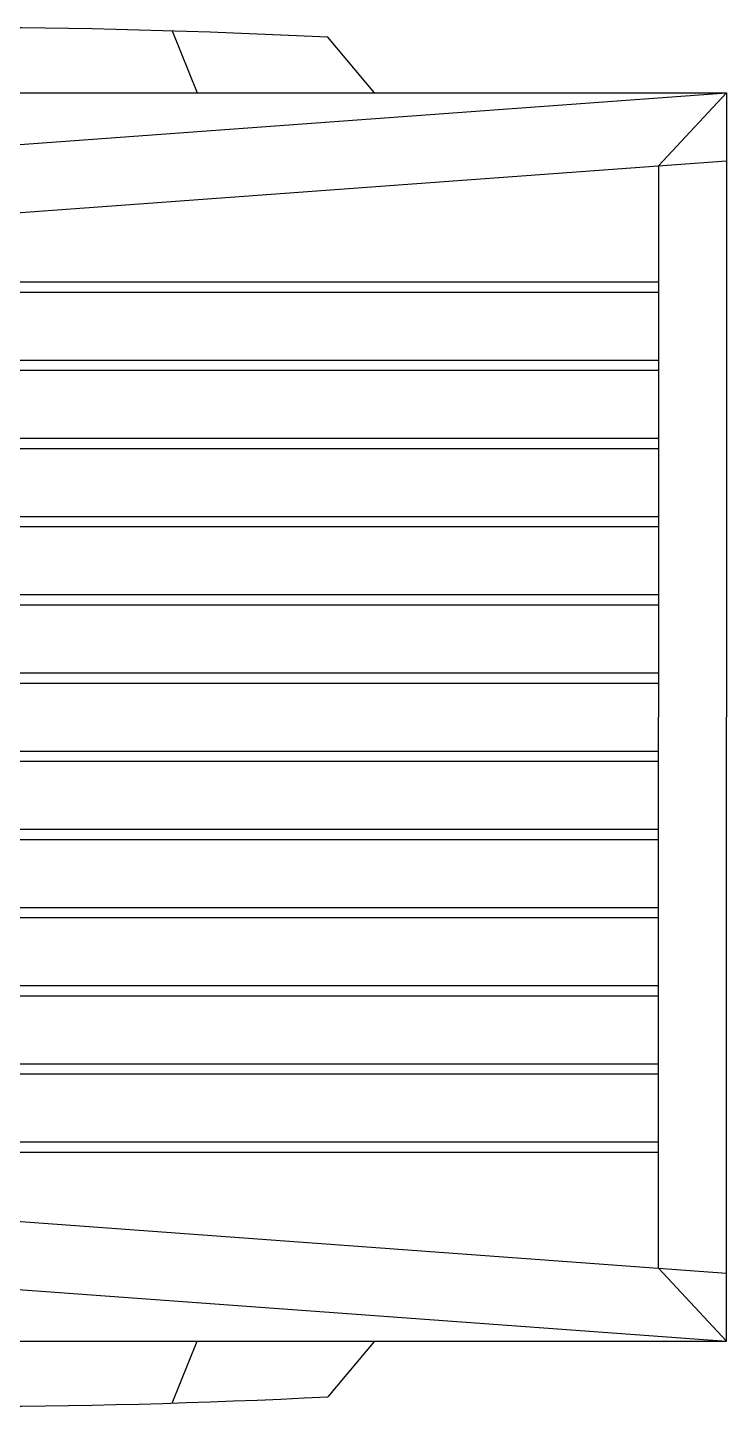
# Model space of a CAD drawing. Header units: millimetres. Extents: x -331 to 8639, y 932 to 5556.
# Drawn here: x 4738 to 5766, y 937 to 2965 of the extents above; entities that cross this region are included whole.
import ezdxf

# ---------------------------------------------------------------- set-up
doc = ezdxf.new("R2010")
doc.units = ezdxf.units.MM
doc.layers.add('cad-block.com', color=250, linetype='Continuous')

# ---------------------------------------------------------------- blocks, each defined once
blk = doc.blocks.new('Tesla Cybertruck_top_cad-block.com')
at = {"color": 0}
for points in [[(5070.3, 1009.1), (5106.8, 918.2)], [(5367.5, 918.2), (5299.1, 999.7)], [(322.2, 918.2), (5885, 918.2)], [(2560.3, 675.1), (5885, 918.2)], [(5785, 810.7), (5885, 918.2)], [(5885, 918.2), (5885, 0)], [(3937, 675.5), (5885, 818)], [(5785, 810.7), (5785, 0)], [(3937, 640), (5785, 640)], [(3937, 625), (5785, 625)], [(3937, 525), (5785, 525)], [(3937, 510), (5785, 510)], [(3937, 410), (5785, 410)], [(3937, 395), (5785, 395)], [(3937, 295), (5785, 295)], [(3937, 280), (5785, 280)], [(3937, 180), (5785, 180)], [(3937, 165), (5785, 165)], [(3937, 65), (5785, 65)], [(3937, 50), (5785, 50)], [(5785, -810.7), (5785, 0)], [(5885, -918.2), (5885, 0)], [(3937, -50), (5785, -50)], [(3937, -65), (5785, -65)], [(3937, -165), (5785, -165)], [(3937, -180), (5785, -180)], [(3937, -280), (5785, -280)], [(3937, -295), (5785, -295)], [(3937, -395), (5785, -395)], [(3937, -410), (5785, -410)], [(3937, -510), (5785, -510)], [(3937, -525), (5785, -525)], [(3937, -625), (5785, -625)], [(3937, -640), (5785, -640)], [(2560.3, -675.1), (5885, -918.2)], [(3937, -675.5), (5885, -818)], [(5785, -810.7), (5885, -918.2)], [(322.2, -918.2), (5885, -918.2)], [(5070.3, -1009.1), (5106.8, -918.2)], [(5367.5, -918.2), (5299.1, -999.7)]]:
    blk.add_lwpolyline(points, dxfattribs=at)
for centre, start, end in [((4744.6, -9755.6), 87.04856, 92.95144), ((4744.6, 9755.6), 267.04856, 272.95144)]:
    blk.add_arc(centre, 10769.6, start, end, dxfattribs=at)

msp = doc.modelspace()

# ---------------------------------------------------------------- block references
at = {"layer": 'cad-block.com'}
msp.add_blockref('Tesla Cybertruck_top_cad-block.com', (-119.2, 1950.9), dxfattribs=at)

doc.saveas('drawing.dxf')
